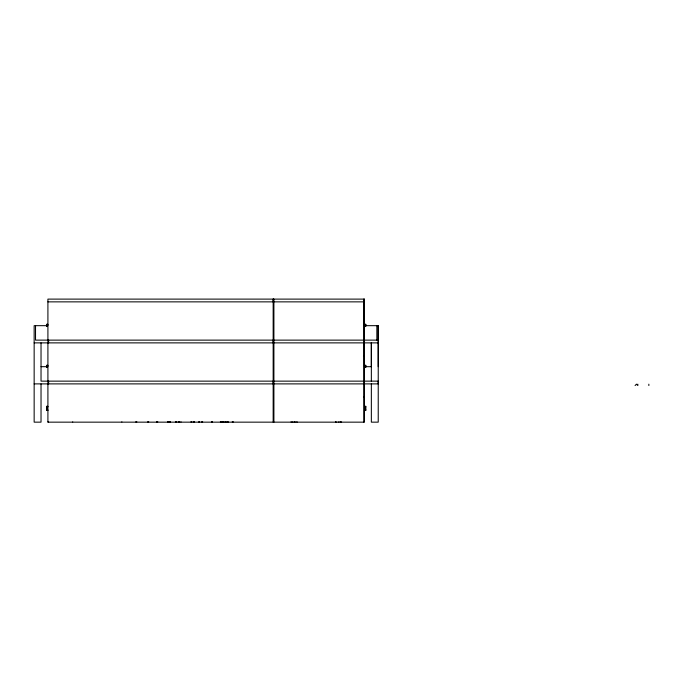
<?xml version="1.0" encoding="UTF-8"?>
<svg xmlns="http://www.w3.org/2000/svg" width="683" height="683" viewBox="0 0 683 683"><rect width="100%" height="100%" fill="white"/><g stroke="black" fill="none" stroke-linecap="round" stroke-linejoin="round"><path stroke-width="1.02" d="M273.174 422.154L273.174 381.14M273.174 342.875L273.174 340.125M273.174 301.86L273.174 299.111L273.174 383.889M273.499 422.154L273.499 299.111M273.892 422.154L273.892 299.111M364.466 383.889L364.466 381.14M364.466 342.875L364.466 366.686L371.347 366.686L371.347 342.875L371.347 381.14M364.466 299.111L364.466 422.154L47.912 422.154L47.912 299.111L364.466 299.111L364.466 325.671L378.228 325.671L378.228 422.154L371.347 422.154L371.347 383.889M378.228 366.686L378.228 325.671M297.071 421.838L297.207 422.06M178.844 421.915L178.639 422.034M294.1 422.034L294.322 422.034M294.407 422.034L294.108 421.906M635.088 385.545L636.462 384.17L637.837 385.545L637.837 384.162M72.774 421.94L72.663 421.923M179.706 421.932L179.8 421.94M181.089 421.94L180.978 421.923M222.692 421.838L222.359 421.838M223.486 421.966L224.161 421.906L223.461 421.889M225.953 421.906L225.33 421.889M228.549 421.906L228.626 421.923M291.112 421.932L290.967 421.915M291.991 421.923L292.529 421.932M296.038 421.906L295.688 421.94M335.447 421.838L335.592 422.06M338.52 421.923L338.478 422.034M341.602 421.923L341.338 422.034M178.357 421.915L178.118 421.923M222.718 421.949L223.025 421.957M225.919 421.923L225.655 422.034M335.703 421.957L335.515 421.838M340.604 421.915L340.04 421.889M340.151 421.923L340.33 422.034M336.685 422.034L336.787 421.915M121.924 421.94L121.796 421.906M227.251 421.906L227.798 421.906L227.2 421.966M47.912 301.86L364.466 301.86M363.766 315.145L364.466 315.145M47.912 324.297L46.538 324.297L46.538 326.363M364.466 324.297L365.849 324.297L365.849 326.363M46.538 324.843L47.912 324.843M364.466 324.843L365.849 324.843M47.912 325.671L34.15 325.671L34.15 422.154L41.031 422.154L41.031 383.889M378.228 340.125L35.525 340.125L35.525 325.671M34.15 342.875L378.228 342.875M363.766 356.159L364.466 356.159M47.912 365.311L46.538 365.311L46.538 367.377M364.466 365.311L365.849 365.311L365.849 367.377M46.538 365.866L47.912 365.866M364.466 365.866L365.849 365.866M41.031 366.686L47.912 366.686M34.15 383.889L378.228 383.889L378.228 381.14L41.031 381.14L41.031 342.875M363.766 397.173L364.466 397.173M47.912 406.325L46.538 406.325L46.538 410.457L47.912 410.457M364.466 406.325L365.849 406.325L365.849 410.457L364.466 410.457M46.538 406.88L47.912 406.88M364.466 406.88L365.849 406.88M46.538 409.902L47.912 409.902M364.466 409.902L365.849 409.902M47.912 421.881L48.613 422.154M363.535 299.111L363.766 422.154M648.85 384.17L648.85 385.545M376.854 325.671L376.854 340.125M365.294 324.297L365.294 326.363M365.294 365.311L365.294 367.377M365.294 406.325L365.294 410.457M233.048 421.462L233.048 422.154M232.357 421.462L232.357 422.154M221.13 421.462L221.13 422.154M220.438 421.462L220.438 422.154M212.225 421.462L212.225 422.154M211.534 421.462L211.534 422.154M202.569 421.462L202.569 422.154M201.886 421.462L201.886 422.154M199.607 421.462L199.607 422.154M198.915 421.462L198.915 422.154M194.501 421.462L194.501 422.154M193.81 421.462L193.81 422.154M191.795 421.462L191.795 422.154M191.112 421.462L191.112 422.154M179.185 421.462L179.185 422.154M178.494 421.462L178.494 422.154M176.445 421.462L176.445 422.154M175.753 421.462L175.753 422.154M170.178 421.462L170.238 422.154M169.495 421.462L169.546 422.154M168.368 421.462L168.368 422.154M167.677 421.462L167.677 422.154M157.619 421.462L157.619 422.154M157.56 421.462L157.56 422.154M156.928 421.462L156.928 422.154M156.877 421.462L156.877 422.154M148.612 421.462L148.612 422.154M147.921 421.462L147.921 422.154M136.694 421.462L136.694 422.154M136.002 421.462L136.002 422.154M48.613 340.125L48.613 342.875M48.613 381.14L48.613 383.889M47.084 324.297L47.084 326.363M47.084 365.311L47.084 367.377M47.084 406.325L47.084 410.457"/></g></svg>
